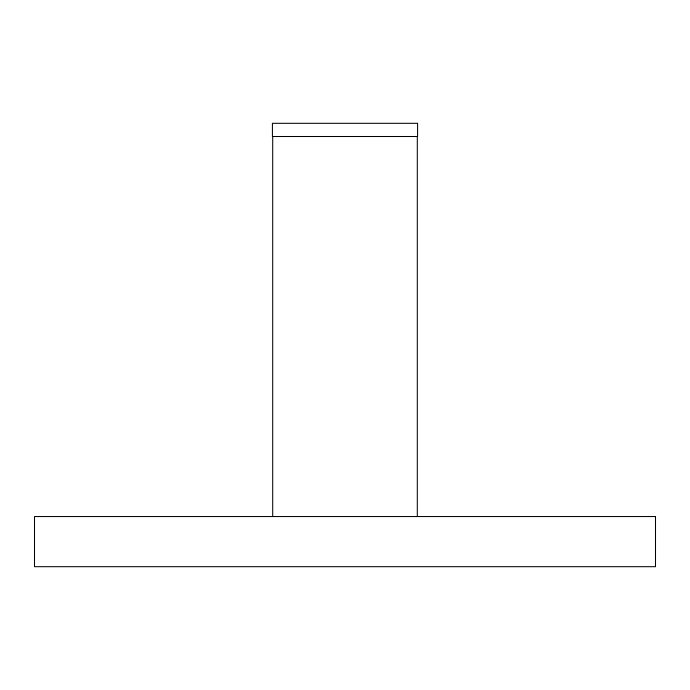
<?xml version="1.0" encoding="UTF-8"?>
<svg xmlns="http://www.w3.org/2000/svg" width="690" height="690" viewBox="0 0 690 690"><rect width="100%" height="100%" fill="white"/><g stroke="black" fill="none" stroke-linecap="round" stroke-linejoin="round"><path stroke-width="1.03" d="M417.303 136.508L417.303 516.543M272.697 136.508L272.697 516.543M417.579 123.312L272.421 123.312L272.421 136.508L417.579 136.508L417.579 123.312M655.5 516.543L34.5 516.543L34.5 566.688L655.5 566.688L655.5 516.543"/></g></svg>
